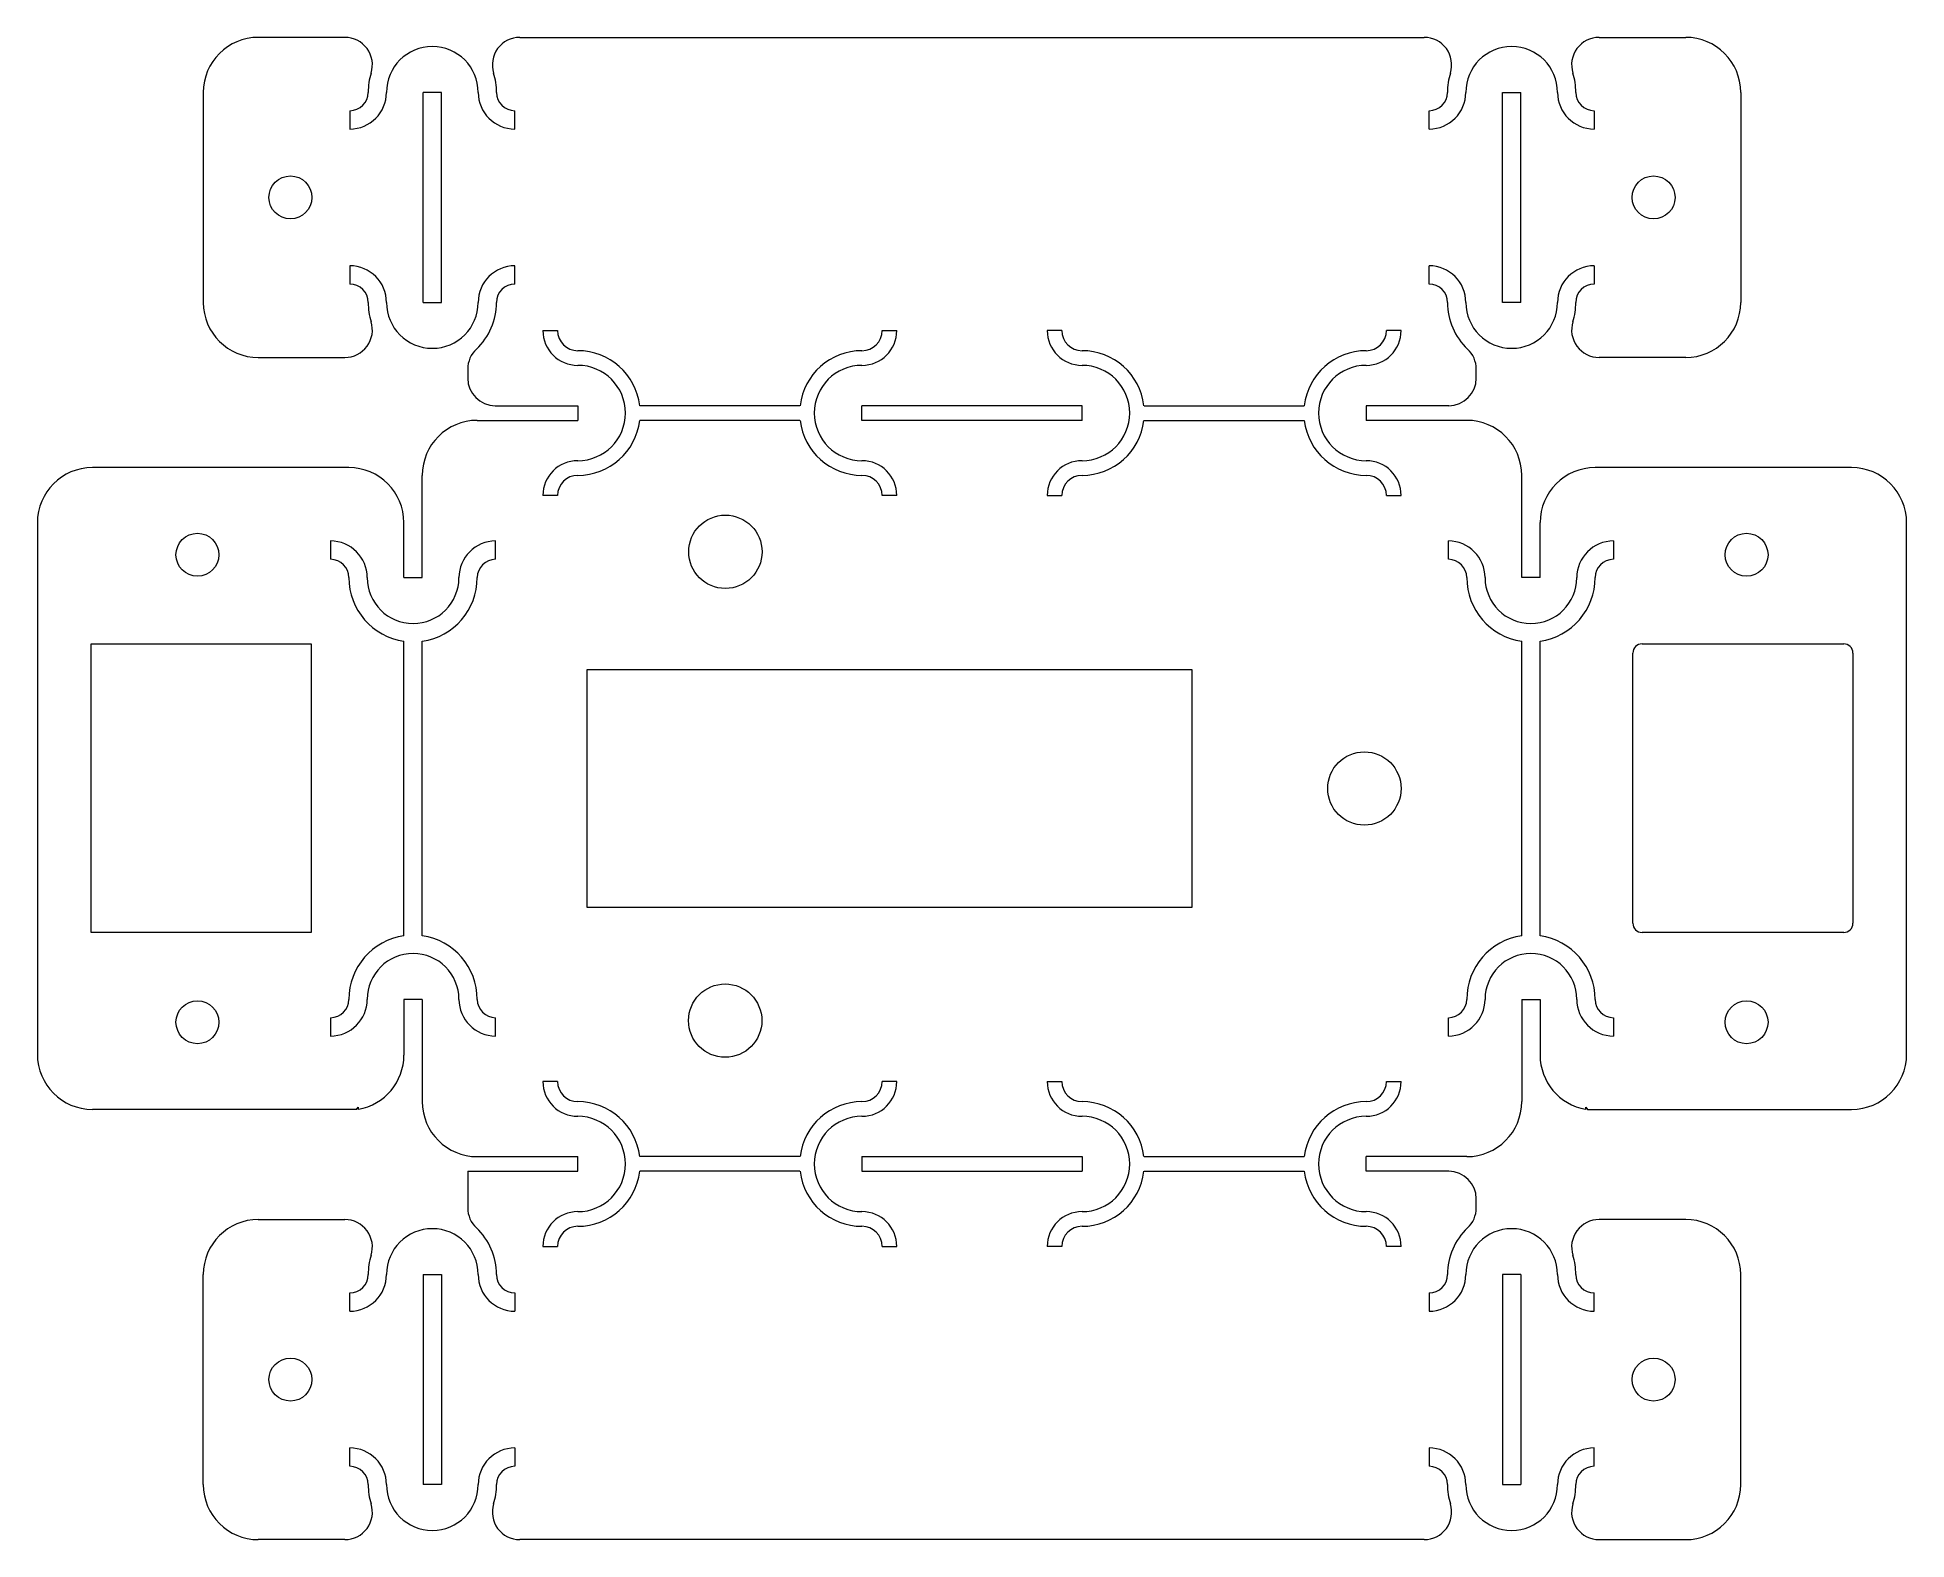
# Model space of a CAD drawing. Header units: millimetres. Extents: x -51 to 51, y -41 to 41.
import ezdxf

# ---------------------------------------------------------------- set-up
doc = ezdxf.new("R2010")
doc.units = ezdxf.units.MM

msp = doc.modelspace()

# ---------------------------------------------------------------- linework, layer by layer
at = {"color": 7, "linetype": 'Continuous', "lineweight": 15}
for p, q in [((-34.2, 40.97), (-38.92, 40.97)), ((-24.66, 40.97), (24.66, 40.97)), ((34.2, 40.97), (38.92, 40.97)), ((-41.92, 37.97), (-41.92, 26.51)), ((-29.93, 26.51), (-29.93, 37.97)), ((-28.93, 37.97), (-29.93, 37.97)), ((-28.93, 26.51), (-28.93, 37.97)), ((28.93, 26.51), (28.93, 37.97)), ((28.93, 37.97), (29.93, 37.97)), ((29.93, 26.51), (29.93, 37.97)), ((41.92, 37.97), (41.92, 26.51)), ((-33.93, 36.97), (-33.93, 35.97)), ((-24.93, 35.97), (-24.93, 36.97)), ((24.93, 35.97), (24.93, 36.97)), ((33.93, 36.97), (33.93, 35.97)), ((-33.93, 28.51), (-33.93, 27.51)), ((-24.93, 27.51), (-24.93, 28.51)), ((24.93, 27.51), (24.93, 28.51)), ((33.93, 28.51), (33.93, 27.51)), ((-29.93, 26.51), (-28.93, 26.51)), ((29.93, 26.51), (28.93, 26.51)), ((-23.4, 24.98), (-22.6, 24.98)), ((-4.9, 24.98), (-4.1, 24.98)), ((4.9, 24.98), (4.1, 24.98)), ((23.4, 24.98), (22.6, 24.98)), ((-38.92, 23.51), (-34.2, 23.51)), ((38.92, 23.51), (34.2, 23.51)), ((-27.5, 22.88), (-27.5, 22.38)), ((27.5, 22.38), (27.5, 22.88)), ((-26, 20.88), (-21.5, 20.88)), ((-21.5, 20.88), (-21.5, 20.08)), ((-9.38, 20.88), (-18.12, 20.88)), ((6, 20.88), (-6, 20.88)), ((-6, 20.08), (-6, 20.88)), ((6, 20.08), (6, 20.88)), ((9.38, 20.88), (18.12, 20.88)), ((21.5, 20.88), (21.5, 20.08)), ((26, 20.88), (21.5, 20.88)), ((-26.98, 20.08), (-21.5, 20.08)), ((-9.38, 20.08), (-18.12, 20.08)), ((6, 20.08), (-6, 20.08)), ((9.38, 20.08), (18.12, 20.08)), ((26.98, 20.08), (21.5, 20.08)), ((-33.98, 17.5), (-47.97, 17.5)), ((47.97, 17.5), (33.98, 17.5)), ((-29.98, 11.5), (-29.98, 17.08)), ((29.98, 11.5), (29.98, 17.08)), ((-22.6, 15.98), (-23.4, 15.98)), ((-4.1, 15.98), (-4.9, 15.98)), ((4.1, 15.98), (4.9, 15.98)), ((22.6, 15.98), (23.4, 15.98)), ((-50.97, 14.5), (-50.97, -14.5)), ((-30.98, 11.5), (-30.98, 14.5)), ((30.98, 11.5), (30.98, 14.5)), ((50.97, -14.5), (50.97, 14.5)), ((-34.98, 13.5), (-34.98, 12.5)), ((-25.98, 12.5), (-25.98, 13.5)), ((25.98, 12.5), (25.98, 13.5)), ((34.98, 13.5), (34.98, 12.5)), ((-30.98, 11.5), (-29.98, 11.5)), ((30.98, 11.5), (29.98, 11.5)), ((-48.04, -7.85), (-48.04, 7.89)), ((-48.04, 7.89), (-36.04, 7.89)), ((-36.04, 7.89), (-36.04, -7.85)), ((-30.98, -8.04), (-30.98, 8.04)), ((-29.98, -8.04), (-29.98, 8.04)), ((29.98, -8.04), (29.98, 8.04)), ((30.98, -8.04), (30.98, 8.04)), ((36.04, -7.35), (36.04, 7.39)), ((36.54, 7.89), (47.54, 7.89)), ((48.04, 7.39), (48.04, -7.35)), ((-21, 6.48), (-21, -6.47)), ((12, 6.48), (-21, 6.48)), ((12, -6.47), (12, 6.48)), ((-21, -6.47), (12, -6.47)), ((-36.04, -7.85), (-48.04, -7.85)), ((47.54, -7.85), (36.54, -7.85)), ((-30.98, -11.5), (-30.98, -14.54)), ((-29.98, -11.5), (-30.98, -11.5)), ((-29.98, -11.5), (-29.98, -17.08)), ((29.98, -11.5), (29.98, -17.08)), ((29.98, -11.5), (30.98, -11.5)), ((30.98, -11.5), (30.98, -14.54)), ((-34.98, -12.5), (-34.98, -13.5)), ((-25.98, -13.5), (-25.98, -12.5)), ((25.98, -13.5), (25.98, -12.5)), ((34.98, -12.5), (34.98, -13.5)), ((-22.6, -15.98), (-23.4, -15.98)), ((-4.1, -15.98), (-4.9, -15.98)), ((4.1, -15.98), (4.9, -15.98)), ((22.6, -15.98), (23.4, -15.98)), ((-33.56, -17.5), (-47.97, -17.5)), ((-33.56, -17.5), (-33.47, -17.39)), ((-33.47, -17.39), (-33.47, -17.5)), ((33.47, -17.5), (33.47, -17.39)), ((33.47, -17.39), (33.56, -17.5)), ((33.56, -17.5), (47.97, -17.5)), ((-26.98, -20.08), (-21.5, -20.08)), ((-21.5, -20.88), (-21.5, -20.08)), ((-9.38, -20.08), (-18.12, -20.08)), ((-6, -20.08), (-6, -20.88)), ((-6, -20.08), (6, -20.08)), ((6, -20.08), (6, -20.88)), ((9.38, -20.08), (18.12, -20.08)), ((21.5, -20.88), (21.5, -20.08)), ((26.98, -20.08), (21.5, -20.08)), ((-27.5, -20.88), (-21.5, -20.88)), ((-27.5, -20.88), (-27.5, -22.88)), ((-9.38, -20.88), (-18.12, -20.88)), ((-6, -20.88), (6, -20.88)), ((9.38, -20.88), (18.12, -20.88)), ((26, -20.88), (21.5, -20.88)), ((27.5, -22.88), (27.5, -22.38)), ((-38.92, -23.51), (-34.2, -23.51)), ((38.92, -23.51), (34.2, -23.51)), ((-23.4, -24.98), (-22.6, -24.98)), ((-4.9, -24.98), (-4.1, -24.98)), ((4.9, -24.98), (4.1, -24.98)), ((23.4, -24.98), (22.6, -24.98)), ((-41.92, -37.97), (-41.92, -26.51)), ((-33.93, -28.51), (-33.93, -27.51)), ((-29.93, -26.51), (-29.93, -37.97)), ((-29.93, -26.51), (-28.93, -26.51)), ((-28.93, -26.51), (-28.93, -37.97)), ((-24.93, -27.51), (-24.93, -28.51)), ((24.93, -27.51), (24.93, -28.51)), ((29.93, -26.51), (28.93, -26.51)), ((28.93, -26.51), (28.93, -37.97)), ((29.93, -26.51), (29.93, -37.97)), ((33.93, -28.51), (33.93, -27.51)), ((41.92, -37.97), (41.92, -26.51)), ((-33.93, -36.97), (-33.93, -35.97)), ((-24.93, -35.97), (-24.93, -36.97)), ((24.93, -35.97), (24.93, -36.97)), ((33.93, -36.97), (33.93, -35.97)), ((-28.93, -37.97), (-29.93, -37.97)), ((28.93, -37.97), (29.93, -37.97)), ((-34.2, -40.97), (-38.92, -40.97)), ((24.66, -40.97), (-24.66, -40.97)), ((34.2, -40.97), (38.92, -40.97))]:
    msp.add_line(p, q, dxfattribs=at)
for centre, radius in [((-37.17, 32.24), 1.17), ((37.17, 32.24), 1.17), ((-13.45, 12.91), 2), ((-42.24, 12.75), 1.17), ((42.24, 12.75), 1.17), ((21.4, 0), 2), ((-13.46, -12.66), 2), ((-42.24, -12.75), 1.17), ((42.24, -12.75), 1.17), ((-37.17, -32.24), 1.17), ((37.17, -32.24), 1.17)]:
    msp.add_circle(centre, radius, dxfattribs=at)
for centre, radius, start, end in [((-38.92, 37.97), 3, 90, 180), ((-34.2, 39.47), 1.5, 342.5424, 90), ((-24.66, 39.47), 1.5, 90, 197.4576), ((24.66, 39.47), 1.5, 342.5424, 90), ((34.2, 39.47), 1.5, 90, 197.4576), ((38.92, 37.97), 3, 0, 90), ((-29.43, 37.97), 2.5, 0, 180), ((29.43, 37.97), 2.5, 0, 180), ((-29.43, 37.97), 3.5, 162.5424, 180), ((-29.43, 37.97), 3.5, 0, 17.4576), ((29.43, 37.97), 3.5, 162.5424, 180), ((29.43, 37.97), 3.5, 0, 17.4576), ((-33.93, 37.97), 2, 270, 0), ((-33.93, 37.97), 1, 270, 0), ((-24.93, 37.97), 2, 180, 270), ((-24.93, 37.97), 1, 180, 270), ((24.93, 37.97), 2, 270, 0), ((24.93, 37.97), 1, 270, 0), ((33.93, 37.97), 2, 180, 270), ((33.93, 37.97), 1, 180, 270), ((-33.93, 26.51), 2, 0, 90), ((-24.93, 26.51), 2, 90, 180), ((24.93, 26.51), 2, 0, 90), ((33.93, 26.51), 2, 90, 180), ((-38.92, 26.51), 3, 180, 270), ((-33.93, 26.51), 1, 0, 90), ((-29.43, 26.51), 3.5, 180, 197.4576), ((-29.43, 26.51), 2.5, 180, 0), ((-29.43, 26.51), 3.5, 313.3854, 0), ((-24.93, 26.51), 1, 90, 180), ((24.93, 26.51), 1, 0, 90), ((29.43, 26.51), 3.5, 180, 226.6146), ((29.43, 26.51), 2.5, 180, 0), ((29.43, 26.51), 3.5, 342.5424, 0), ((33.93, 26.51), 1, 90, 180), ((38.92, 26.51), 3, 270, 0), ((-34.2, 25.01), 1.5, 270, 17.4576), ((-21.5, 24.98), 1.9, 180, 270), ((-21.5, 24.98), 1.1, 180, 270), ((-6, 24.98), 1.1, 270, 0), ((-6, 24.98), 1.9, 270, 0), ((6, 24.98), 1.9, 180, 270), ((6, 24.98), 1.1, 180, 270), ((21.5, 24.98), 1.1, 270, 0), ((21.5, 24.98), 1.9, 270, 0), ((34.2, 25.01), 1.5, 162.5424, 270), ((-26, 22.88), 1.5, 133.3854, 180), ((-21.5, 20.48), 3.4, 6.7563, 90), ((-6, 20.48), 3.4, 90, 173.2437), ((6, 20.48), 3.4, 6.7563, 90), ((21.5, 20.48), 3.4, 90, 173.2437), ((26, 22.88), 1.5, 0, 46.6146), ((-21.5, 20.48), 2.6, 270, 90), ((-6, 20.48), 2.6, 90, 270), ((6, 20.48), 2.6, 270, 90), ((21.5, 20.48), 2.6, 90, 270), ((-26, 22.38), 1.5, 180, 270), ((26, 22.38), 1.5, 270, 0), ((-26.98, 17.08), 3, 90, 180), ((-21.5, 20.48), 3.4, 270, 353.2437), ((-6, 20.48), 3.4, 186.7563, 270), ((6, 20.48), 3.4, 270, 353.2437), ((21.5, 20.48), 3.4, 186.7563, 270), ((26.98, 17.08), 3, 0, 90), ((-47.97, 14.5), 3, 90, 180), ((-33.98, 14.5), 3, 0, 90), ((-21.5, 15.98), 1.9, 90, 180), ((-6, 15.98), 1.9, 0, 90), ((6, 15.98), 1.9, 90, 180), ((21.5, 15.98), 1.9, 0, 90), ((33.98, 14.5), 3, 90, 180), ((47.97, 14.5), 3, 0, 90), ((-21.5, 15.98), 1.1, 90, 180), ((-6, 15.98), 1.1, 0, 90), ((6, 15.98), 1.1, 90, 180), ((21.5, 15.98), 1.1, 0, 90), ((-34.98, 11.5), 2, 0, 90), ((-25.98, 11.5), 2, 90, 180), ((25.98, 11.5), 2, 0, 90), ((34.98, 11.5), 2, 90, 180), ((-34.98, 11.5), 1, 0, 90), ((-25.98, 11.5), 1, 90, 180), ((25.98, 11.5), 1, 0, 90), ((34.98, 11.5), 1, 90, 180), ((-30.48, 11.5), 3.5, 180, 261.7868), ((-30.48, 11.5), 2.5, 180, 0), ((-30.48, 11.5), 3.5, 278.2132, 0), ((30.48, 11.5), 3.5, 180, 261.7868), ((30.48, 11.5), 2.5, 180, 0), ((30.48, 11.5), 3.5, 278.2132, 0), ((36.54, 7.39), 0.5, 90, 180), ((47.54, 7.39), 0.5, 0, 90), ((-30.48, -11.5), 3.5, 98.2132, 180), ((-30.48, -11.5), 3.5, 0, 81.7868), ((30.48, -11.5), 3.5, 98.2132, 180), ((30.48, -11.5), 3.5, 0, 81.7868), ((36.54, -7.35), 0.5, 180, 270), ((47.54, -7.35), 0.5, 270, 0), ((-30.48, -11.5), 2.5, 0, 180), ((30.48, -11.5), 2.5, 0, 180), ((-34.98, -11.5), 2, 270, 0), ((-34.98, -11.5), 1, 270, 0), ((-25.98, -11.5), 2, 180, 270), ((-25.98, -11.5), 1, 180, 270), ((25.98, -11.5), 1, 270, 0), ((25.98, -11.5), 2, 270, 0), ((34.98, -11.5), 2, 180, 270), ((34.98, -11.5), 1, 180, 270), ((-47.97, -14.5), 3, 180, 270), ((-33.98, -14.54), 3, 279.8942, 0), ((33.98, -14.54), 3, 180, 260.1058), ((47.97, -14.5), 3, 270, 0), ((-21.5, -15.98), 1.9, 180, 270), ((-21.5, -15.98), 1.1, 180, 270), ((-6, -15.98), 1.1, 270, 0), ((-6, -15.98), 1.9, 270, 0), ((6, -15.98), 1.9, 180, 270), ((6, -15.98), 1.1, 180, 270), ((21.5, -15.98), 1.9, 270, 0), ((21.5, -15.98), 1.1, 270, 0), ((-26.98, -17.08), 3, 180, 270), ((-21.5, -20.48), 3.4, 6.7563, 90), ((-6, -20.48), 3.4, 90, 173.2437), ((6, -20.48), 3.4, 6.7563, 90), ((21.5, -20.48), 3.4, 90, 173.2437), ((26.98, -17.08), 3, 270, 0), ((-21.5, -20.48), 2.6, 270, 90), ((-6, -20.48), 2.6, 90, 270), ((6, -20.48), 2.6, 270, 90), ((21.5, -20.48), 2.6, 90, 270), ((-21.5, -20.48), 3.4, 270, 353.2437), ((-6, -20.48), 3.4, 186.7563, 270), ((6, -20.48), 3.4, 270, 353.2437), ((21.5, -20.48), 3.4, 186.7563, 270), ((26, -22.38), 1.5, 0, 90), ((-26, -22.88), 1.5, 180, 226.6146), ((-21.5, -24.98), 1.9, 90, 180), ((-6, -24.98), 1.9, 0, 90), ((6, -24.98), 1.9, 90, 180), ((21.5, -24.98), 1.9, 0, 90), ((26, -22.88), 1.5, 313.3854, 0), ((-38.92, -26.51), 3, 90, 180), ((-34.2, -25.01), 1.5, 342.5424, 90), ((-29.43, -26.51), 2.5, 0, 180), ((-29.43, -26.51), 3.5, 0, 46.6146), ((-21.5, -24.98), 1.1, 90, 180), ((-6, -24.98), 1.1, 0, 90), ((6, -24.98), 1.1, 90, 180), ((21.5, -24.98), 1.1, 0, 90), ((29.43, -26.51), 3.5, 133.3854, 180), ((29.43, -26.51), 2.5, 0, 180), ((34.2, -25.01), 1.5, 90, 197.4576), ((38.92, -26.51), 3, 0, 90), ((-29.43, -26.51), 3.5, 162.5424, 180), ((29.43, -26.51), 3.5, 0, 17.4576), ((-33.93, -26.51), 2, 270, 0), ((-33.93, -26.51), 1, 270, 0), ((-24.93, -26.51), 2, 180, 270), ((-24.93, -26.51), 1, 180, 270), ((24.93, -26.51), 2, 270, 0), ((24.93, -26.51), 1, 270, 0), ((33.93, -26.51), 2, 180, 270), ((33.93, -26.51), 1, 180, 270), ((-33.93, -37.97), 2, 0, 90), ((-24.93, -37.97), 2, 90, 180), ((24.93, -37.97), 2, 0, 90), ((33.93, -37.97), 2, 90, 180), ((-33.93, -37.97), 1, 0, 90), ((-24.93, -37.97), 1, 90, 180), ((24.93, -37.97), 1, 0, 90), ((33.93, -37.97), 1, 90, 180), ((-38.92, -37.97), 3, 180, 270), ((-29.43, -37.97), 3.5, 180, 197.4576), ((-29.43, -37.97), 2.5, 180, 0), ((-29.43, -37.97), 3.5, 342.5424, 0), ((29.43, -37.97), 3.5, 180, 197.4576), ((29.43, -37.97), 2.5, 180, 0), ((29.43, -37.97), 3.5, 342.5424, 0), ((38.92, -37.97), 3, 270, 0), ((-34.2, -39.47), 1.5, 270, 17.4576), ((-24.66, -39.47), 1.5, 162.5424, 270), ((24.66, -39.47), 1.5, 270, 17.4576), ((34.2, -39.47), 1.5, 162.5424, 270)]:
    msp.add_arc(centre, radius, start, end, dxfattribs=at)

doc.saveas('drawing.dxf')
